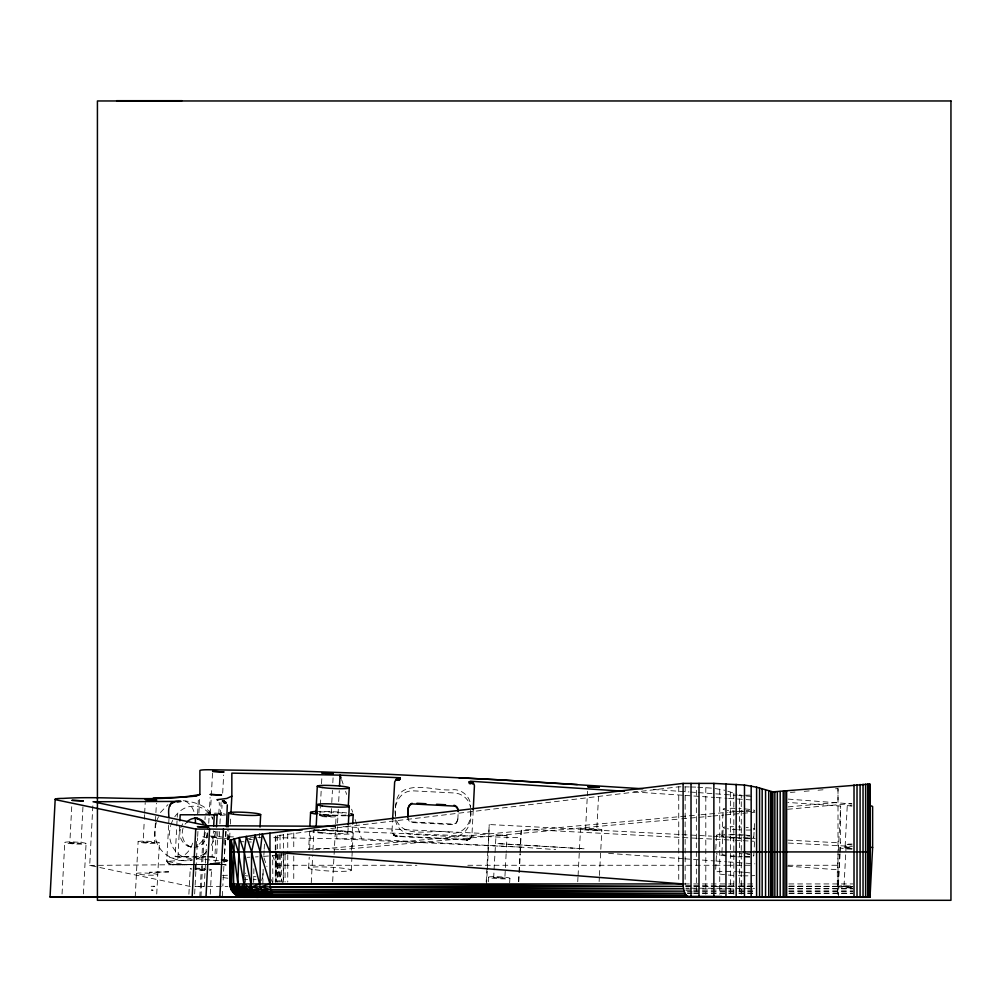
<?xml version="1.0" encoding="UTF-8"?>
<svg xmlns="http://www.w3.org/2000/svg" width="1001" height="1001" viewBox="0 0 1001 1001"><rect width="100%" height="100%" fill="white"/><g stroke="black" fill="none" stroke-linecap="round" stroke-linejoin="round"><path stroke-width="0.75" stroke-dasharray="5 3.75" d="M222.585 891.303L222.297 896.708M245.57 882.369L245.658 873.01M253.666 882.432L253.929 865.99M263.175 870.169L262.863 883.933L261.474 879.679M62.049 893.956L64.765 842.467M82.945 806.944L81.031 843.317L75.575 843.53L69.832 842.729L71.747 806.356M83.421 893.906L86.073 843.58M190.365 886.498L89.702 865.402L92.968 803.303M135.21 896.959L138.125 841.716M155.38 822.872L154.342 842.579L144.382 842.367L143.143 841.979L144.257 820.757M144.332 819.243L144.582 814.701M144.657 813.187L145.22 802.577M155.455 821.358L156.419 803.165M156.732 893.993L159.422 842.829M204.567 864.626L180.943 864.839L169.907 864.013L167.718 862.787L166.817 859.684L168.631 825.362M168.706 823.798L168.956 819.118M216.229 831.456L214.865 857.231L175.162 856.656L177.39 814.201M177.94 857.244L179.617 825.4M188.889 894.206L190.228 868.78M197.61 813.913L198.423 798.435M205.055 869.882L195.283 869.118L195.47 864.489M196.421 846.308L196.747 840.239M194.657 893.943L196.384 861.16M196.534 858.132L197.597 837.95M197.685 836.398L198.01 830.179M198.911 813.112L199.725 797.584M199.812 896.909L202.99 836.623M200.938 896.696L204.429 830.217M204.992 819.606L205.155 816.578M205.393 864.689L204.242 886.523L194.982 886.511L227.865 886.486M205.468 863.137L206.456 844.431M206.782 838.187L207.357 827.276M208.746 823.247L209.059 817.179M209.146 815.665L210.097 797.472M210.373 813.813L211.249 797.134M211.336 795.62L212.525 772.885M214.865 857.231L212.087 856.656L213.438 830.868M210.26 894.168L211.536 869.882M217.905 831.23L216.516 857.757A4.792 2.365 -84 0 1 216.053 860.197L214.589 862.649L213.025 863.35L220.207 864.564L215.665 864.539L220.495 864.514M218.819 814.063L219.307 804.704A4.792 2.365 -84 0 0 219.094 802.327M211.349 837.524L219.144 837.549L219.544 831.418M219.945 823.836L221.058 802.614M218.781 814.689L221.571 814.401L222.047 805.317M222.685 793.18L223.648 774.999M223.974 843.793L224.211 839.251M225.738 831.33L222.835 886.035M226.176 831.493L223.974 862.024M227.315 839.476L227.803 830.104M228.491 839.864L228.829 830.58M229.642 838.05L230.055 830.292M230.38 824.086L230.781 816.315M259.434 838.012L259.684 833.332M262.637 878.553L263.125 869.268M263.864 855.342L264.101 850.7M264.189 849.148L264.589 841.416M309.609 831.03L308.621 849.599A21.334 1.927 3 0 1 319.281 848.473A21.334 1.927 3 0 1 340.59 849.586M308.646 868.017L309.221 857.181M309.622 849.449L310.598 830.88A21.334 1.927 3 0 0 341.041 834.221A21.334 1.927 3 0 0 345.383 831.193A21.334 1.927 3 0 0 311.223 830.455M311.248 882.757L312.637 856.431M312.963 850.224L314.076 828.941M331.469 808.583L330.993 816.24L321.108 815.953L319.87 815.565L320.345 806.481M320.433 804.954L321.221 789.802M321.546 783.745L321.859 777.677M331.781 802.527L332.42 790.402M332.82 782.82L333.145 776.751M332.67 881.556L334.034 855.817M334.109 854.303L335.623 825.512M335.698 823.998L336.098 816.416M338.288 809.283L336.724 838.788L271.784 837.587M338.688 801.526L339.264 790.652M347.885 832.832L348.21 826.588M351.326 850.274L352.627 825.512M351.263 870.232L351.914 857.857M351.989 856.318L353.215 833.107M392.042 830.83L392.517 821.283M395.483 815.64C393.118 803.866 400.863 789.726 414.051 790.89L454.216 792.98C462.187 793.305 469.644 799.561 470.495 807.644M457.832 819.544L458.245 811.073M470.332 811.536C472.259 822.609 463.501 834.146 451.926 833.157C436.223 827.126 404.079 841.14 395.983 819.156M470.57 810.197C473.098 822.271 465.89 837.724 451.926 836.511L411.761 834.409C403.791 834.108 396.346 827.814 395.483 819.756M473.235 810.36L471.934 834.997C473.486 838.225 464.489 841.766 467.58 838.863L466.466 840.039L396.596 836.386L393.443 834.721L392.054 831.356M486.198 881.818L487.837 850.863M487.912 849.311L489.214 824.536L680.492 834.521M486.524 884.997L487.249 871.008M487.337 869.456L488.15 853.928M488.238 852.377L489.214 824.536M488.35 881.831L488.601 877.214M506.131 853.828L504.854 878.077L493.706 877.552L493.968 871.421M494.044 869.894L496.046 834.934L507.069 835.597L506.206 852.301M509.672 882.682L509.897 878.327M518.48 881.681L518.893 873.936M518.981 872.384L519.957 853.803M520.032 852.251L521.171 830.555A16.016 1.451 3 0 1 537.149 829.942L696.308 838.25M518.806 881.706L519.219 873.936M519.294 872.384L520.282 853.753M520.357 852.201L521.171 830.555M577.74 881.743L577.977 877.226M578.065 875.725L580.53 828.866M598.535 796.383L596.771 829.729L595.908 829.942L585.572 829.128L587.249 797.309M587.337 795.782L587.574 791.24M599.124 881.568L599.361 877.014M599.436 875.487L601.839 829.979M715.778 849.298L716.503 835.372M715.677 869.343L716.491 853.79M721.834 835.647L723.222 809.133M721.896 852.514L723.21 827.539M753.791 837.324L754.529 823.285M753.778 855.742L754.516 841.691M840.089 853.803L838.363 886.561L837.311 886.385L837.311 869.706L840.665 806.055L787.762 802.439M837.574 893.981L839.689 853.69M839.764 852.176L840.014 847.622A10.673 0.963 3 0 1 851.951 847.296M840.177 852.239L840.665 806.055M838.363 897.234L838.938 886.373A10.673 0.963 3 0 1 850.875 886.035M852.164 848.748L845.044 847.885L847.271 805.455L852.026 805.192M852.089 887.524L843.993 886.648L846.22 844.206L852.051 844.006M397.084 836.423C396.972 834.897 396.046 837.762 393.443 834.721L397.084 836.423L393.806 834.834L396.834 836.411L395.996 835.122L396.346 836.348L394.119 834.897L397.084 836.073L466.328 839.464L470.758 837.512A5.38 5.355 17.3 0 0 471.821 835.272L471.934 834.446M396.834 836.411L396.571 835.159L396.596 836.386L394.507 834.959L396.133 836.223M167.38 862.261L169.094 863.838L169.795 863.463L168.643 863.613L166.729 861.586L166.817 859.684M457.832 818.943L456.619 822.797A5.468 5.443 0 0 1 453.791 824.699L411.211 822.484A5.468 5.443 0 0 1 408.596 820.294L407.907 818.68M156.381 822.522C149.187 846.683 169.019 864.063 192.192 860.209M180.418 829.379C177.89 837.612 183.934 847.084 192.793 847.134M183.033 828.265C180.831 835.084 183.183 843.73 190.203 846.658M205.23 832.294C204.742 837.587 202.027 843.092 197.022 845.432M207.545 832.769C207.157 839.952 201.639 847.134 194.094 847.372M215.265 832.281L213.726 840.402L210.097 847.734M224.562 860.472L224.337 861.273M457.72 819.819L456.619 822.196A5.468 5.443 0 0 1 453.791 824.098L411.211 821.871A5.468 5.443 0 0 1 408.596 819.681L407.907 818.08M192.605 843.13C189.977 852.877 179.905 861.448 169.444 857.181M156.694 820.745L158.483 816.816M180.718 827.827L182.695 823.785M466.604 839.927C465.753 837.925 469.444 840.815 470.758 838.062L466.716 840.052M396.596 836.273L397.134 835.685L393.581 834.771M160.41 812.549L167.955 804.641M226.076 861.461L227.928 860.66L224.099 861.936M185.047 824.198L187.099 821.971M206.519 851.601L203.441 855.342L196.146 859.496M470.132 838.725L466.353 839.664M166.842 860.51L166.729 861.586M468.743 839.601L469.995 838.763L467.68 839.927M169.907 864.013L171.108 864.088M507.006 835.71L495.883 835.034M396.846 836.285L396.371 835.998A5.405 5.368 -36.6 0 1 394.006 834.909L392.204 832.169M69.832 842.729L81.031 843.317M143.143 841.979L154.342 842.579M195.233 869.031L205.18 869.231M319.87 815.565L331.068 816.165M493.656 877.477L504.854 878.077M585.572 829.128L596.771 829.729M845.044 847.885L852.289 847.784M843.993 886.648L852.239 886.623M335.673 827.952L275.913 835.885L275.275 836.323L275.275 853.077M220.345 864.301L210.072 864.626M467.129 840.027L467.967 839.877L466.466 840.039M204.742 853.54L198.173 857.269L193.906 858.045M225.65 861.335L222.172 860.585M214.714 863.638L215.428 863.625L213.025 863.35L220.132 864.526L209.922 863.813M467.092 839.939L469.456 838.838L467.505 839.939M89.702 865.402L195.07 864.576M219.982 864.476L220.433 864.539M220.295 862.562L214.089 863.012L220.545 864.363M192.217 859.721L166.979 861.348L183.208 864.389L172.447 864.776L174.462 864.889M337.224 827.764L678.741 786.799L689.339 786.949M314.664 849.636L699.386 814.889M700.95 814.739L727.427 812.349M728.978 812.211L744.556 810.81M746.12 810.66L749.236 810.385M788.175 806.869L838.012 802.364L838 788.6L831.869 789.088M263.501 856.418L286.386 854.541M340.853 849.624L680.142 818.981M681.706 818.843L711.273 816.178M712.825 816.04L723.723 815.052M725.275 814.914L754.854 812.236M787.537 809.283L851.35 803.528M790.415 792.417L795.019 792.054M804.228 791.316L810.372 790.815M818.042 790.202L825.725 789.589M255.418 856.931L258.108 856.756M247.172 857.344L249.937 857.206M745.307 795.219L751.175 795.094M210.798 864.576L215.465 864.539M209.972 863.688L214.539 863.65M190.866 864.664L180.155 864.676L205.505 864.626L179.892 864.614L181.043 864.651M192.355 864.664L205.793 864.589L196.596 864.576M206.982 864.614L217.317 864.576L206.369 864.601M715.665 886.436L717.592 886.436M685.885 889.063L692.129 889.051M693.68 889.051L737.374 888.976M738.938 888.976L754.541 888.951M788.876 888.901L852.852 888.788M687.437 891.478L692.129 891.478M693.68 891.466L737.374 891.39M738.938 891.378L754.541 891.353M788.876 891.29L852.852 891.165M687.437 893.58L692.129 893.568M693.68 893.568L737.374 893.48M738.938 893.48L754.541 893.443M788.876 893.38L852.852 893.255L788.876 893.092M175.162 856.656L192.067 856.656M193.606 856.656L205.931 856.656M207.47 856.656L212.087 856.656M184.484 864.626L208.571 864.626M275.275 865.264L416.891 865.264M467.817 865.264L714.614 865.264M715.052 865.264L727.114 865.264M727.802 865.264L752.101 865.264M788.037 865.264L838.012 865.264M684.321 883.933L692.129 883.933M693.68 883.933L737.374 883.933M738.938 883.933L754.541 883.933M788.876 883.933L852.852 883.933M153.291 886.31L154.717 886.31L149.75 886.31M727.539 886.461L732.232 886.473M738.275 886.436L741.879 886.436M685.735 886.411L754.166 886.536M788.876 886.385L838.363 886.561M685.885 886.548L692.129 886.548M693.68 886.548L737.374 886.511M738.938 886.498L754.541 886.486M788.876 886.461L852.852 886.411L788.876 886.048M521.471 847.159L361.674 838.813L336.724 838.788L521.471 847.159L555.705 849.599M723.298 886.461L715.365 886.448M747.509 886.436L750.062 886.448M687.437 892.917L692.129 892.93M693.68 892.93L737.374 893.005M738.938 893.005L754.541 893.03M685.885 888.175L689.001 888.187M690.565 888.187L734.259 888.337M735.823 888.337L754.541 888.4M788.876 888.5L852.852 888.713M685.885 890.69L692.129 890.702M693.68 890.715L737.374 890.815M738.938 890.815L754.541 890.852M788.876 890.94L852.852 891.09M175.325 864.814L184.334 864.801M685.885 885.622L692.129 885.647M693.68 885.647L737.374 885.835M738.938 885.835L754.541 885.91M211.549 836.598L219.219 837.474M228.491 836.798L234.684 836.911M250.137 837.199L256.331 837.311M257.87 837.337L260.961 837.387M690.74 786.986L696.346 787.124L696.346 894.218M311.549 830.129L507.607 837.387A15.991 1.451 3 0 0 521.171 836.661M218.118 864.601L219.106 864.626M852.101 845.019L846.22 844.206M343.018 826.676L489.214 833.733M697.697 787.186L713.5 788.25L724.937 790.289M682.044 834.609L711.598 836.148M713.15 836.223L724.036 836.798M725.587 836.874L748.911 838.1M750.475 838.175L755.142 838.425M787.8 840.127L840.665 842.88M697.86 838.325L733.758 840.202M735.31 840.289L741.553 840.615M743.117 840.69L754.041 841.265M788.363 843.055L852.339 846.396M224.174 859.571L227.052 859.721M653.365 789.489L688.951 791.941M633.733 791.904L683.52 795.307M685.084 795.42L714.639 797.434M716.19 797.547L727.089 798.285M728.64 798.398L751.976 799.987M690.515 792.054L696.746 792.492M698.298 792.604L737.111 795.37M851.876 806.193L847.309 805.517M608.608 853.378L683.283 858.708M684.847 858.82L714.401 860.935M715.953 861.048L726.851 861.823M728.403 861.936L754.854 863.825M787.524 866.153L837.311 869.706M738.65 795.482L744.844 795.933M746.383 796.045L754.116 796.608M788.187 799.098L851.926 803.916M166.992 861.323L167.28 862.086M196.096 858.72L220.821 860.923M221.146 859.884L227.928 860.66M218.781 813.813L221.571 814.401M219.444 864.238L214.089 863.012L219.845 863.951M215.24 863.625L213.551 863.25L219.519 864.088M221.008 864.301L228.466 865.365M221.234 859.634L227.127 860.547M221.271 864.188L227.027 865.127M183.233 800.725C194.92 801.914 208.896 805.63 212.662 818.33M191.053 858.558L184.059 857.281A26.426 22.735 -78.2 0 1 170.721 825.487M187.8 846.12L191.666 846.859M213.551 863.25L215.428 863.625M727.802 791.19L737.074 794.319M394.732 835.747L395.47 836.085M185.41 801.113C190.803 803.991 194.006 809.596 194.807 815.552M208.871 813.363C203.804 806.781 194.444 804.691 186.686 807.307A26.426 22.735 -78.2 0 0 174.762 816.841M211.724 816.841L212.675 819.281M341.591 779.579L343.093 784.021M345.608 791.428L346.609 794.381M351.626 809.196L352.64 812.161M355.142 819.569L361.674 838.813M263.989 857.87L266.954 866.553M271.384 879.591L272.372 882.482M395.483 816.641C395.345 807.544 394.594 795.62 403.766 790.315C419.406 783.07 437.825 791.728 454.216 789.639C463.088 789.902 471.171 797.797 470.57 806.869M392.042 830.517L392.054 831.656M272.86 882.444L272.685 855.73L283.27 883.933L283.27 854.829M838 788.6L838.012 894.218M741.266 894.218L741.266 795.132L739.414 794.919L739.414 894.218M733.821 793.38L733.821 894.218M730.367 792.141L730.367 894.218M719.744 789.126L719.744 894.218M705.805 787.587L705.805 894.218M685.147 786.836L685.147 885.072M678.741 786.799L678.741 882.031M293.756 832.982L293.756 849.887M293.756 856.043L293.756 882.031M287.75 833.745L287.75 853.252M287.75 854.754L287.75 882.031M285.072 855.179L285.072 882.031M283.483 834.359L283.483 849.811M283.483 851.35L283.483 882.031M281.531 852.602L281.531 882.031M280.03 834.922L280.03 853.127M280.03 854.641L280.03 882.031M279.892 854.116L279.892 882.031M278.403 854.366L278.403 882.031M277.477 835.435L277.477 848.861M277.477 854.829L277.477 882.031M277.177 854.404L277.177 882.031M276.251 852.865L276.251 882.031M275.913 835.885L275.913 849.799M275.913 851.35L275.913 882.031M275.663 852.827L275.663 882.031M275.275 854.078L275.275 882.031M208.859 869.106A10.673 0.963 3 0 1 208.859 870.382M204.667 870.432A10.673 0.963 3 0 1 194.832 869.806M191.454 869.293A10.673 0.963 3 0 1 191.454 868.393M194.832 868.217A10.673 0.963 3 0 1 204.667 868.618M754.716 875.5A21.334 1.927 3 0 1 751.801 875.737M747.96 875.837A21.334 1.927 3 0 1 743.418 875.825M742.204 875.8A21.334 1.927 3 0 1 738.425 875.675M733.283 875.4A21.334 1.927 3 0 1 716.991 873.535M716.991 871.733A21.334 1.927 3 0 1 737.149 871.758M738.425 871.833A21.334 1.927 3 0 1 743.418 872.209M744.982 872.346A21.334 1.927 3 0 1 751.801 873.172M225.4 815.052A10.673 0.963 3 0 1 219.745 815.202M205.618 813.338A10.673 0.963 3 0 1 212.187 813M214.677 813.075A10.673 0.963 3 0 1 225.4 814.151M221.621 838.237A10.673 0.963 3 0 1 212.362 838.062M207.595 837.649A10.673 0.963 3 0 1 207.595 836.06M209.86 836.073A10.673 0.963 3 0 1 221.621 836.949M256.093 879.604A21.334 1.927 3 0 1 253.441 879.666M247.672 879.616A21.334 1.927 3 0 1 243.906 879.491M227.865 878.227A21.334 1.927 3 0 1 222.472 877.351M222.472 875.55A21.334 1.927 3 0 1 227.865 875.237M245.17 875.737A21.334 1.927 3 0 1 247.672 875.925M253.441 876.476A21.334 1.927 3 0 1 256.093 876.813M262.024 878.052A21.334 1.927 3 0 1 262.024 878.978M850.875 887.962A10.673 0.963 3 0 1 838.938 886.373M251.276 841.979A16.003 1.451 3 0 1 248.961 841.954M243.931 841.791A16.003 1.451 3 0 1 241.366 841.641M227.778 839.839A16.003 1.451 3 0 1 229.141 838.888M248.961 839.238A16.003 1.451 3 0 1 252.365 839.589M851.951 849.211A10.673 0.963 3 0 1 840.014 847.622M224.424 838.425A21.334 1.927 3 0 1 231.181 838.087M248.386 838.688A21.334 1.927 3 0 1 250.838 838.888M749.912 838.713A21.334 1.927 3 0 1 745.37 838.688M740.377 838.538A21.334 1.927 3 0 1 737.812 838.425M733.971 838.187A21.334 1.927 3 0 1 730.255 837.9M725.712 837.449A21.334 1.927 3 0 1 724.336 834.283M730.255 834.283A21.334 1.927 3 0 1 744.156 834.972M745.37 835.072A21.334 1.927 3 0 1 749.912 835.522M749.899 857.131A21.334 1.927 3 0 1 745.357 857.106M740.365 856.956A21.334 1.927 3 0 1 737.8 856.831M733.958 856.606A21.334 1.927 3 0 1 730.242 856.318M725.7 855.868A21.334 1.927 3 0 1 717.116 853.365M745.357 853.49A21.334 1.927 3 0 1 749.899 853.941M346.033 814.989A16.003 1.451 3 0 1 319.932 813.913M319.932 811.986A16.003 1.451 3 0 1 346.033 813.638M346.646 815.74A21.334 1.927 3 0 1 319.782 814.539M315.941 811.461A21.334 1.927 3 0 1 346.646 812.95M754.716 811.123A16.003 1.451 3 0 1 753.353 811.373M751.163 811.548A16.003 1.451 3 0 1 746.058 811.636M744.869 811.611A16.003 1.451 3 0 1 738.563 811.373M737.287 811.298A16.003 1.451 3 0 1 727.252 810.297M725.062 809.897A16.003 1.451 3 0 1 725.062 808.545M730.129 808.295A16.003 1.451 3 0 1 741.128 808.62M744.869 808.908A16.003 1.451 3 0 1 751.163 809.621M753.353 810.022A16.003 1.451 3 0 1 754.716 810.422M749.774 838.075A16.003 1.451 3 0 1 739.739 838.025M734.621 837.737A16.003 1.451 3 0 1 728.728 837.211M723.66 836.423A16.003 1.451 3 0 1 725.85 834.897M728.728 834.821A16.003 1.451 3 0 1 742.254 835.322M746.884 835.772A16.003 1.451 3 0 1 749.774 836.148M753.328 836.949A16.003 1.451 3 0 1 753.328 837.649M171.133 824.173A26.426 22.735 -78.2 0 1 172.698 820.357M319.394 814.751A10.673 0.963 3 0 1 333.421 815.64A10.673 0.963 3 0 1 333.421 816.916A10.673 0.963 3 0 1 319.394 816.341M749.762 856.493A16.003 1.451 3 0 1 743.468 856.556M742.254 856.531A16.003 1.451 3 0 1 739.726 856.443M735.873 856.243A16.003 1.451 3 0 1 728.728 855.617M725.838 855.242A16.003 1.451 3 0 1 725.838 853.315M739.726 853.565A16.003 1.451 3 0 1 742.254 853.74M746.884 854.178A16.003 1.451 3 0 1 749.762 854.566M753.315 855.367A16.003 1.451 3 0 1 753.315 856.055M754.716 829.541A16.003 1.451 3 0 1 753.34 829.791M751.163 829.967A16.003 1.451 3 0 1 746.045 830.042M741.128 829.917A16.003 1.451 3 0 1 738.55 829.791M737.274 829.716A16.003 1.451 3 0 1 727.239 828.715M725.049 828.315A16.003 1.451 3 0 1 725.049 826.964M730.117 826.713A16.003 1.451 3 0 1 733.533 826.726M738.55 826.901A16.003 1.451 3 0 1 741.128 827.039M746.045 827.427A16.003 1.451 3 0 1 748.273 827.664M753.34 828.44A16.003 1.451 3 0 1 754.716 828.841M152.94 890.177L151.464 890.064L152.94 890.177M168.656 871.884L149.312 872.296L168.656 871.884M539.714 846.045L496.984 843.555L584.659 848.835L539.714 846.045M215.14 831.731L214.289 831.393L215.14 831.731M68.043 843.33A10.673 0.963 3 0 0 85.761 843.793A10.673 0.963 3 0 0 72.447 841.941A10.673 0.963 3 0 0 68.043 843.33M139.715 874.411A10.673 0.963 3 0 0 157.445 874.874A10.673 0.963 3 0 0 144.131 873.022A10.673 0.963 3 0 0 139.715 874.411M315.19 869.756A21.334 1.927 3 0 0 350.638 870.67A21.334 1.927 3 0 0 324.024 866.954A21.334 1.927 3 0 0 315.19 869.756M583.796 829.741A10.673 0.963 3 0 0 601.526 830.192A10.673 0.963 3 0 0 588.213 828.34A10.673 0.963 3 0 0 583.796 829.741M141.391 842.592A10.673 0.963 3 0 0 159.121 843.042A10.673 0.963 3 0 0 145.808 841.19A10.673 0.963 3 0 0 141.391 842.592M320.833 832.457A16.003 1.451 3 0 0 347.422 833.145A16.003 1.451 3 0 0 327.465 830.367A16.003 1.451 3 0 0 320.833 832.457M491.866 878.077A10.673 0.963 3 0 0 509.597 878.54A10.673 0.963 3 0 0 496.283 876.688A10.673 0.963 3 0 0 491.866 878.077"/><path stroke-width="1.5" d="M870.019 801.839L870.007 784.334L869.106 784.133L772.897 791.866L756.593 787.186L744.481 785.034L713.876 783.395L683.107 783.395L262.199 834.096L239.302 837.549L229.93 840.352L229.93 883.933C229.855 891.065 236.136 897.346 243.268 897.271L870.019 897.271L870.019 883.933M689.702 897.271C684.083 896.008 683.308 888.725 683.082 883.933L229.93 883.933L229.93 840.352L229.93 883.933L230.831 885.91M869.819 784.233L869.781 897.271M231.068 851.926L230.268 886.899L683.195 886.385L269.97 883.933L260.285 886.899L263.213 894.356L267.104 897.271C255.68 897.434 243.981 894.293 235.072 886.899L233.496 883.933L230.993 839.589L233.871 851.926L237.863 883.933C237.512 891.516 244.92 898.986 252.415 896.934C272.234 899.136 238.901 891.578 238.163 886.899M269.945 833.132L270.132 886.899L683.533 888.763L231.256 889.714L231.281 886.899M235.886 894.356L237.487 895.945L685.96 894.932L234.947 894.356L233.809 892.241L238.363 895.945L244.269 897.271C238.138 895.908 233.421 890.264 233.496 883.933L234.146 838.638L238.301 851.926L244.932 889.714L247.998 894.356L252.415 896.934L237.5 892.241L231.481 886.899L229.942 851.926L230.993 839.589M262.074 896.27L258.333 897.271L249.674 896.934L245.007 894.356L241.804 889.714L240.953 886.899L243.844 883.933L244.231 851.926L251.551 886.899L253.441 892.241L256.844 895.945L276.626 897.271C262.963 896.07 247.798 894.569 237.863 883.933L239.302 837.549L244.269 851.926L246.346 836.348L251.639 851.926L260.285 886.899L270.633 889.714L684.133 891.14L232.845 892.241L231.481 886.899L233.496 883.933M399.399 778.415L398.36 779.829L400.15 778.065L396.308 779.416L400.15 778.065L397.022 779.654L399.562 778.152L397.86 779.779L400.15 778.202L396.358 779.479L400.137 778.465L398.911 779.879L399.9 778.177M469.394 781.681L469.319 783.57L470.12 782.507L469.394 781.681L473.035 783.483C470.72 783.408 468.493 780.617 469.907 783.595L470.47 782.507L469.394 781.681L472.897 783.52C468.33 781.055 469.995 781.956 472.897 783.52M302.264 829.917L209.559 829.066L205.981 897.221L50.05 896.984L55.193 799.211L56.769 798.698A16.191 1.464 3 0 1 63.238 798.41C108.183 795.507 155.781 802.84 199.887 794.481L199.887 770.582A16.029 1.451 3 0 1 208.246 769.744L297.823 771.058L387.237 774.223L500.337 779.892L642.742 788.775M169.044 817.567C167.592 806.468 169.419 800.124 181.018 801.413L93.043 801.751L207.445 825.725L335.235 826.3M179.855 820.845L180.18 814.776L217.104 814.776L216.466 826.901M192.154 897.221L195.746 829.066L57.257 800.049A15.541 1.401 3 0 1 55.193 799.211M213.676 826.325L214.314 814.188L217.104 814.776M217.793 800.099L216.904 799.724L226.726 798.46L231.844 796.145L231.844 773.135L340.077 775.137L399.324 777.739L396.308 779.103L394.657 781.956L392.605 819.744M202.039 897.209L219.832 897.221L223.411 829.066M226.426 826.801L227.315 804.867M227.965 826.989L228.703 812.95M230.943 813.212L231.844 796.145M260.01 827.101L260.66 814.614M309.847 826.388L310.585 812.462M315.903 812.737L317.304 786.21M316.178 826.476L317.317 804.641M339.502 785.998L340.077 775.137L341.078 778.09M348.273 806.606L349.261 787.887M348.298 825.024L349.286 806.305M352.702 823.973L353.19 814.689M408.145 808.458L407.757 817.204M407.732 816.929L408.258 807.582L409.359 805.204A5.468 5.443 0 0 1 409.96 804.554M473.235 809.809L474.424 785.873A5.38 5.355 17.3 0 0 473.598 783.533L470.232 781.218L624.399 791.265M869.957 805.667A16.016 1.451 3 0 1 872.622 806.606L872.622 847.447L870.007 897.271L219.832 897.221M231.256 889.714L231.481 886.899M170.107 805.843L170.208 805.017L169.72 805.818M224.049 801.275L225.813 802.84L222.447 800.963L224.737 802.915L224.449 801.776L222.447 800.963L226.113 802.752M408.258 808.182L409.359 805.805A5.468 5.443 0 0 1 412.199 803.903L454.767 806.118A5.468 5.443 0 0 1 457.382 808.308L458.07 809.922M399.887 778.453L399.487 779.917C400.5 778.941 393.806 779.116 399.562 778.152L396.484 779.529L398.811 778.34M171.521 802.877L172.66 802.314M223.273 801.088L226.001 802.802L222.86 801.113L224.674 801.588M170.57 803.866L174.374 802.114M177.302 801.851L179.229 801.626M187.099 821.971C192.793 815.239 204.817 818.418 206.669 827.001M234.947 894.356L234.009 892.241L241.854 895.945L247.297 897.271L241.854 895.945L232.445 889.714C234.059 895.007 244.644 899.674 247.472 895.945M237.863 883.933L235.072 886.899L237.5 892.241L239.477 894.356L252.202 897.271M469.381 782.081L471.759 782.407M199.887 794.481L196.384 795.983M398.974 778.365L397.41 779.716L400.15 778.202M470.232 781.781L472.322 782.932M224.074 801.326L223.261 801.063L224.825 801.688L223.261 801.401M195.833 796.083L183.684 797.171M268.856 896.433L264.627 896.934L283.27 897.271L283.27 895.945M470.558 782.106L472.359 783.595L471.008 782.044M458.946 777.727L500.337 779.892M183.421 797.184L153.253 798.035M50.05 896.984L870.007 897.271L870.007 784.334M188.989 897.196L189.927 897.196M517.642 897.234L520.432 897.171M200.838 896.896C197.047 896.909 211.962 897.309 209.134 897.209M220.207 896.921L221.183 896.909L215.002 896.896M721.771 896.395L277.452 896.37M577.977 896.771L576.951 896.771L583.258 896.783M597.347 896.783L598.323 896.771L592.142 896.771M488.576 897.221L487.537 897.221L493.843 897.234M507.945 897.234L508.908 897.221L502.727 897.221M515.052 897.234L516.666 897.234M838.438 896.883L837.412 896.896L841.666 896.896M857.807 896.896L858.783 896.896L852.602 896.883M116.617 100.701L181.944 100.701M195.746 829.066L209.559 829.066M229.942 851.926L870.007 851.926M204.892 896.696L200.938 896.696L206.118 896.921M218.456 896.708L222.297 896.708L216.128 896.696M314.464 896.683L310.51 896.696L316.816 896.708M329.679 896.708L331.882 896.696L325.7 896.696M65.841 896.971L61.899 896.984L63.088 896.984M79.417 896.996L83.258 896.984L70.095 896.971M139.164 896.959L135.21 896.959L156.581 896.971L152.74 896.971M189.765 897.196L196.934 897.196M203.766 896.896L217.342 896.921M238.363 895.945L240.303 896.934L870.019 896.996M70.47 896.996L64.414 896.984M840.652 897.234L838.363 897.234L843.718 896.896M855.893 897.246L859.734 897.246L858.595 897.246M205.192 896.708L207.232 896.708M840.89 897.246L844.669 897.246M853.553 897.234L857.306 897.246M191.254 897.209L195.032 897.209M416.904 803.277L425.951 803.74M436.511 804.291L445.558 804.766M869.506 847.284L872.622 847.447M259.397 896.934L265.916 897.271M500.65 779.917L577.364 784.521M400.125 778.853L397.735 778.553M170.833 803.503L171.822 802.677M247.547 896.934L251.989 897.271M247.234 897.271L238.588 895.945L240.303 896.934M233.809 886.899C239.639 894.281 250 896.133 258.884 897.271M194.494 817.942L198.11 818.593L197.097 818.393L200.976 820.557L203.216 823.66M241.354 896.934L243.268 897.271L241.128 896.934L240.966 895.945M256.481 896.934L258.333 897.271M244.507 896.934L236.098 894.356L237.487 895.945M453.941 805.279L454.767 805.517A5.468 5.443 0 0 1 457.382 807.707L458.22 810.785M230.956 857.319L229.93 856.869L229.93 840.352M256.606 896.934L250.901 892.241L248.924 886.899L243.844 883.933M223.936 801.363L225.162 802.89L223.06 801.113L224.249 802.915L223.248 801.088M274.374 897.271L273.085 895.945M244.119 886.899L253.441 892.241L273.736 895.945L687.124 896.208L275.15 896.934L272.485 894.356L270.132 886.899M469.657 781.819L471.033 783.62L470.72 782.094M469.882 781.831L470.795 782.507L470.483 783.62L469.894 782.106M224.512 801.551C227.052 802.276 223.323 802.927 223.661 801.388M269.97 883.933L255.092 835.047L251.639 851.926L251.314 883.933L248.924 886.899L252.277 889.714L272.485 894.356L684.947 893.217L271.421 892.241L251.551 886.899L260.085 883.933L260.26 851.926L262.199 834.096L269.945 851.926L683.082 883.933L683.107 783.395M458.22 810.184L458.245 811.673M195.37 818.73L195.433 822.709M869.106 784.133L869.106 897.271M867.679 784.108L867.679 897.271M865.627 784.158L865.627 897.271M863.037 784.271L863.037 897.271M860.097 784.459L860.097 897.271M857.019 784.684L857.019 897.271M854.016 784.947L854.016 897.271M786.623 791.028L786.623 897.271M784.947 791.178L784.947 897.271M783.22 791.316L783.22 897.271M780.192 791.541L780.192 897.271M777.339 791.716L777.339 897.271M774.849 791.816L774.849 897.271M772.897 791.866L772.897 897.271M771.546 791.829L771.546 897.271M770.82 791.753L770.82 897.271M768.755 791.228L768.755 897.271M765.565 790.302L765.565 897.271M762.161 789.076L762.161 897.271M759.571 788.125L759.571 897.271M756.593 787.186L756.593 897.271M751.163 785.973L751.163 897.271M744.481 785.034L744.481 897.271M736.173 784.321L736.173 897.271M725.963 783.808L725.963 897.271M713.876 783.395L713.876 897.271M699.011 783.395L699.011 897.271M691.015 783.395L691.015 897.271M410.635 804.016A5.468 5.443 0 0 1 412.199 803.303M350.75 813.663A21.334 1.927 3 0 1 347.835 815.69M315.941 814.026A21.334 1.927 3 0 1 315.941 811.461M317.742 813.513A16.003 1.451 3 0 1 316.366 812.412M83.271 800.888L72.11 800.35L83.271 800.888M208.658 827.189L197.497 826.651L208.658 827.189M156.569 800.137L145.37 799.549L156.569 800.137M223.811 771.971L212.612 771.371L223.811 771.971M221.459 795.044L210.26 794.444L221.459 795.044M333.308 773.723L322.109 773.135L333.308 773.723M599.011 787.287L587.85 786.748L599.011 787.287M950.95 100.963L97.422 100.963L97.422 900.299L950.95 900.299L950.95 100.963M225.325 802.026L225.888 802.577L225.325 802.026M233.621 814.251A16.003 1.451 3 0 0 260.197 814.939A16.003 1.451 3 0 0 240.24 812.161A16.003 1.451 3 0 0 233.621 814.251M322.234 805.943A16.003 1.451 3 0 0 348.811 806.631A16.003 1.451 3 0 0 328.854 803.841A16.003 1.451 3 0 0 322.234 805.943M322.209 787.524A16.003 1.451 3 0 0 348.798 788.212A16.003 1.451 3 0 0 328.841 785.422A16.003 1.451 3 0 0 322.209 787.524"/></g></svg>
